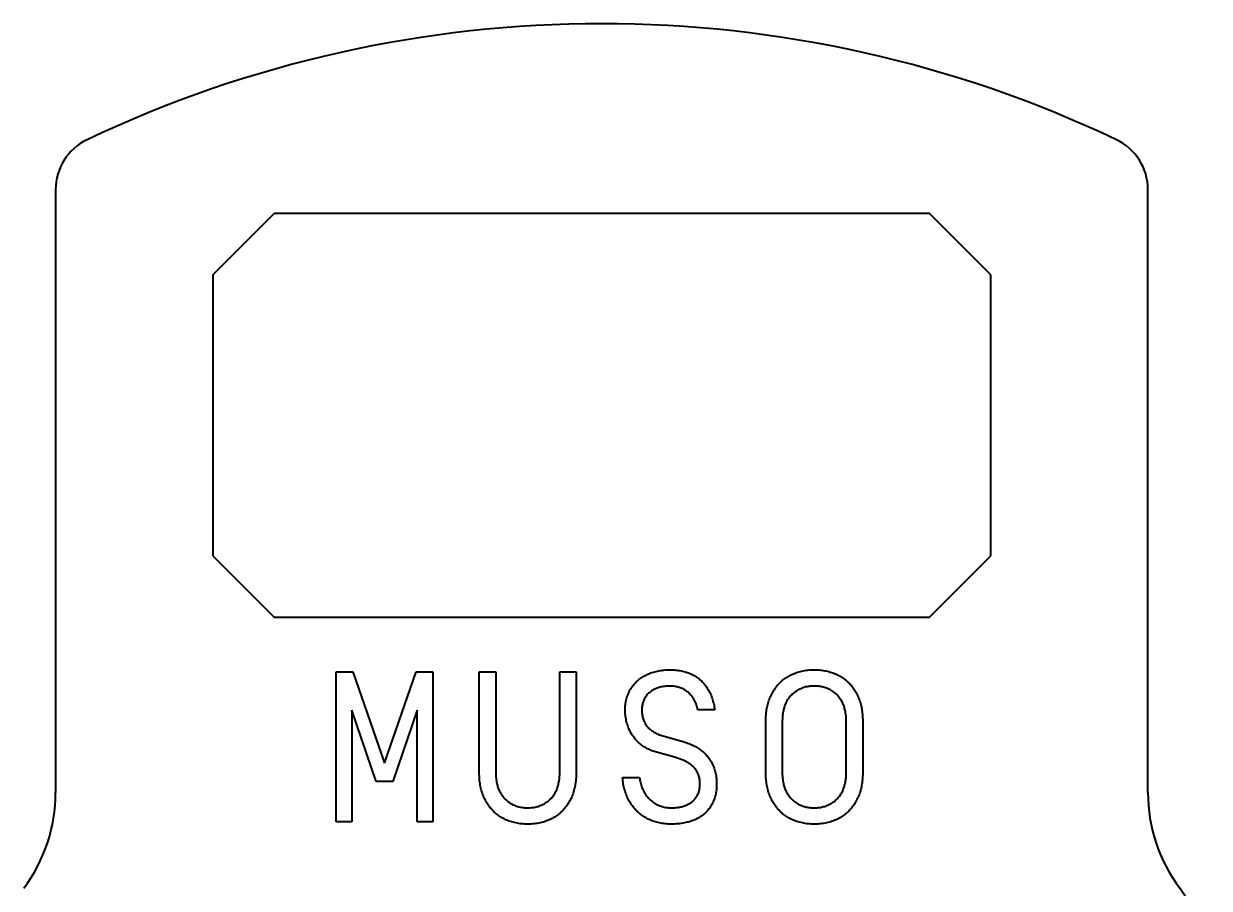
# Model space of a CAD drawing. Header units: millimetres. Extents: x 15 to 292, y 5 to 205.
# Drawn here: x 77.33 to 96.65, y 86.87 to 100.97 of the extents above; entities that cross this region are included whole.
import ezdxf

# ---------------------------------------------------------------- set-up
doc = ezdxf.new("R2010")
doc.units = ezdxf.units.MM
doc.layers.add('Geometries', color=7, linetype='Continuous')

msp = doc.modelspace()

# ---------------------------------------------------------------- linework, layer by layer
at = {"layer": 'Geometries', "linetype": 'Continuous', "lineweight": 40}
for p, q in [((77.85, 98.262), (77.85, 88.434)), ((95.65, 88.434), (95.65, 98.262)), ((81.41, 97.874), (80.41, 96.874)), ((92.09, 97.874), (81.41, 97.874)), ((93.09, 96.874), (92.09, 97.874)), ((80.41, 96.874), (80.41, 92.294)), ((93.09, 92.294), (93.09, 96.874)), ((80.41, 92.294), (81.41, 91.294)), ((92.09, 91.294), (93.09, 92.294)), ((81.41, 91.294), (92.09, 91.294)), ((87.657, 90.415), (87.678, 90.419)), ((87.678, 90.419), (87.699, 90.423)), ((87.699, 90.423), (87.721, 90.426)), ((87.721, 90.426), (87.742, 90.429)), ((87.742, 90.429), (87.764, 90.431)), ((87.764, 90.431), (87.786, 90.433)), ((87.786, 90.433), (87.809, 90.434)), ((87.809, 90.434), (87.831, 90.435)), ((87.831, 90.435), (87.854, 90.435)), ((87.854, 90.435), (87.879, 90.435)), ((87.879, 90.435), (87.904, 90.434)), ((87.904, 90.434), (87.929, 90.433)), ((87.929, 90.433), (87.954, 90.431)), ((87.954, 90.431), (87.976, 90.428)), ((87.976, 90.428), (87.999, 90.425)), ((87.999, 90.425), (88.021, 90.422)), ((88.021, 90.422), (88.044, 90.417)), ((90.011, 90.414), (90.034, 90.419)), ((90.034, 90.419), (90.058, 90.423)), ((90.058, 90.423), (90.083, 90.427)), ((90.083, 90.427), (90.109, 90.43)), ((90.109, 90.43), (90.135, 90.432)), ((90.135, 90.432), (90.161, 90.434)), ((90.161, 90.434), (90.187, 90.435)), ((90.187, 90.435), (90.213, 90.435)), ((90.213, 90.435), (90.238, 90.435)), ((90.238, 90.435), (90.263, 90.434)), ((90.263, 90.434), (90.288, 90.433)), ((90.288, 90.433), (90.313, 90.43)), ((90.313, 90.43), (90.336, 90.428)), ((90.336, 90.428), (90.359, 90.424)), ((90.359, 90.424), (90.383, 90.421)), ((90.383, 90.421), (90.406, 90.416)), ((82.419, 87.955), (82.419, 90.4)), ((82.419, 90.4), (82.695, 90.4)), ((82.695, 90.4), (83.209, 88.912)), ((83.209, 88.912), (83.723, 90.4)), ((83.723, 90.4), (83.999, 90.4)), ((83.999, 90.4), (83.999, 87.955)), ((84.754, 88.748), (84.754, 90.4)), ((84.754, 90.4), (85.023, 90.4)), ((85.023, 90.4), (85.023, 88.748)), ((86.064, 88.748), (86.064, 90.4)), ((86.064, 90.4), (86.333, 90.4)), ((86.333, 90.4), (86.333, 88.748)), ((87.298, 90.223), (87.311, 90.237)), ((87.311, 90.237), (87.326, 90.25)), ((87.326, 90.25), (87.34, 90.263)), ((87.34, 90.263), (87.355, 90.276)), ((87.355, 90.276), (87.371, 90.288)), ((87.371, 90.288), (87.387, 90.299)), ((87.387, 90.299), (87.403, 90.31)), ((87.403, 90.31), (87.42, 90.321)), ((87.42, 90.321), (87.437, 90.331)), ((87.437, 90.331), (87.455, 90.341)), ((87.455, 90.341), (87.472, 90.35)), ((87.472, 90.35), (87.492, 90.36)), ((87.492, 90.36), (87.512, 90.369)), ((87.512, 90.369), (87.532, 90.377)), ((87.532, 90.377), (87.552, 90.385)), ((87.552, 90.385), (87.573, 90.392)), ((87.573, 90.392), (87.594, 90.398)), ((87.594, 90.398), (87.615, 90.404)), ((87.615, 90.404), (87.636, 90.41)), ((87.636, 90.41), (87.657, 90.415)), ((88.044, 90.417), (88.066, 90.413)), ((88.066, 90.413), (88.088, 90.407)), ((88.088, 90.407), (88.107, 90.402)), ((88.107, 90.402), (88.126, 90.396)), ((88.126, 90.396), (88.144, 90.39)), ((88.144, 90.39), (88.163, 90.384)), ((88.163, 90.384), (88.181, 90.376)), ((88.181, 90.376), (88.199, 90.369)), ((88.199, 90.369), (88.217, 90.36)), ((88.217, 90.36), (88.235, 90.352)), ((88.235, 90.352), (88.253, 90.342)), ((88.253, 90.342), (88.271, 90.331)), ((88.271, 90.331), (88.288, 90.32)), ((88.288, 90.32), (88.305, 90.309)), ((88.305, 90.309), (88.321, 90.298)), ((88.321, 90.298), (88.335, 90.286)), ((88.335, 90.286), (88.35, 90.274)), ((88.35, 90.274), (88.364, 90.262)), ((88.364, 90.262), (88.378, 90.249)), ((88.378, 90.249), (88.391, 90.236)), ((88.391, 90.236), (88.405, 90.221)), ((89.652, 90.224), (89.667, 90.238)), ((89.667, 90.238), (89.681, 90.251)), ((89.681, 90.251), (89.697, 90.264)), ((89.697, 90.264), (89.712, 90.277)), ((89.712, 90.277), (89.728, 90.289)), ((89.728, 90.289), (89.745, 90.3)), ((89.745, 90.3), (89.762, 90.312)), ((89.762, 90.312), (89.78, 90.323)), ((89.78, 90.323), (89.798, 90.334)), ((89.798, 90.334), (89.817, 90.344)), ((89.817, 90.344), (89.836, 90.353)), ((89.836, 90.353), (89.856, 90.363)), ((89.856, 90.363), (89.878, 90.372)), ((89.878, 90.372), (89.899, 90.381)), ((89.899, 90.381), (89.921, 90.389)), ((89.921, 90.389), (89.943, 90.396)), ((89.943, 90.396), (89.965, 90.403)), ((89.965, 90.403), (89.988, 90.409)), ((89.988, 90.409), (90.011, 90.414)), ((90.406, 90.416), (90.428, 90.411)), ((90.428, 90.411), (90.451, 90.405)), ((90.451, 90.405), (90.474, 90.399)), ((90.474, 90.399), (90.496, 90.392)), ((90.496, 90.392), (90.515, 90.385)), ((90.515, 90.385), (90.533, 90.378)), ((90.533, 90.378), (90.552, 90.371)), ((90.552, 90.371), (90.57, 90.363)), ((90.57, 90.363), (90.588, 90.355)), ((90.588, 90.355), (90.605, 90.346)), ((90.605, 90.346), (90.622, 90.337)), ((90.622, 90.337), (90.639, 90.327)), ((90.639, 90.327), (90.655, 90.317)), ((90.655, 90.317), (90.671, 90.307)), ((90.671, 90.307), (90.687, 90.296)), ((90.687, 90.296), (90.703, 90.285)), ((90.703, 90.285), (90.718, 90.273)), ((90.718, 90.273), (90.733, 90.26)), ((90.733, 90.26), (90.749, 90.247)), ((90.749, 90.247), (90.764, 90.233)), ((90.764, 90.233), (90.778, 90.219)), ((87.171, 90.021), (87.178, 90.04)), ((87.178, 90.04), (87.186, 90.058)), ((87.186, 90.058), (87.194, 90.076)), ((87.194, 90.076), (87.204, 90.094)), ((87.204, 90.094), (87.214, 90.112)), ((87.214, 90.112), (87.224, 90.13)), ((87.224, 90.13), (87.235, 90.147)), ((87.235, 90.147), (87.247, 90.164)), ((87.247, 90.164), (87.259, 90.179)), ((87.259, 90.179), (87.271, 90.194)), ((87.271, 90.194), (87.284, 90.209)), ((87.284, 90.209), (87.298, 90.223)), ((87.501, 90.041), (87.491, 90.03)), ((87.512, 90.052), (87.501, 90.041)), ((87.524, 90.062), (87.512, 90.052)), ((87.536, 90.072), (87.524, 90.062)), ((87.548, 90.082), (87.536, 90.072)), ((87.56, 90.09), (87.548, 90.082)), ((87.573, 90.099), (87.56, 90.09)), ((87.586, 90.106), (87.573, 90.099)), ((87.599, 90.114), (87.586, 90.106)), ((87.613, 90.121), (87.599, 90.114)), ((87.627, 90.127), (87.613, 90.121)), ((87.641, 90.133), (87.627, 90.127)), ((87.655, 90.138), (87.641, 90.133)), ((87.669, 90.143), (87.655, 90.138)), ((87.683, 90.147), (87.669, 90.143)), ((87.697, 90.151), (87.683, 90.147)), ((87.716, 90.155), (87.697, 90.151)), ((87.735, 90.159), (87.716, 90.155)), ((87.754, 90.163), (87.735, 90.159)), ((87.774, 90.165), (87.754, 90.163)), ((87.794, 90.167), (87.774, 90.165)), ((87.814, 90.169), (87.794, 90.167)), ((87.834, 90.17), (87.814, 90.169)), ((87.854, 90.17), (87.834, 90.17)), ((87.872, 90.17), (87.854, 90.17)), ((87.89, 90.169), (87.872, 90.17)), ((87.909, 90.167), (87.89, 90.169)), ((87.927, 90.166), (87.909, 90.167)), ((87.945, 90.163), (87.927, 90.166)), ((87.963, 90.16), (87.945, 90.163)), ((87.98, 90.156), (87.963, 90.16)), ((87.996, 90.152), (87.98, 90.156)), ((88.012, 90.148), (87.996, 90.152)), ((88.028, 90.142), (88.012, 90.148)), ((88.044, 90.137), (88.028, 90.142)), ((88.059, 90.13), (88.044, 90.137)), ((88.074, 90.123), (88.059, 90.13)), ((88.089, 90.116), (88.074, 90.123)), ((88.103, 90.107), (88.089, 90.116)), ((88.118, 90.098), (88.103, 90.107)), ((88.132, 90.089), (88.118, 90.098)), ((88.145, 90.078), (88.132, 90.089)), ((88.158, 90.068), (88.145, 90.078)), ((88.17, 90.057), (88.158, 90.068)), ((88.182, 90.045), (88.17, 90.057)), ((88.194, 90.033), (88.182, 90.045)), ((88.204, 90.021), (88.194, 90.033)), ((88.405, 90.221), (88.419, 90.205)), ((88.419, 90.205), (88.432, 90.189)), ((88.432, 90.189), (88.445, 90.173)), ((88.445, 90.173), (88.457, 90.156)), ((88.457, 90.156), (88.469, 90.138)), ((88.469, 90.138), (88.481, 90.12)), ((88.481, 90.12), (88.491, 90.102)), ((88.491, 90.102), (88.502, 90.083)), ((88.502, 90.083), (88.511, 90.064)), ((88.511, 90.064), (88.521, 90.042)), ((88.521, 90.042), (88.531, 90.02)), ((89.508, 90.018), (89.517, 90.036)), ((89.517, 90.036), (89.526, 90.055)), ((89.526, 90.055), (89.536, 90.073)), ((89.536, 90.073), (89.547, 90.091)), ((89.547, 90.091), (89.558, 90.108)), ((89.558, 90.108), (89.57, 90.125)), ((89.57, 90.125), (89.582, 90.142)), ((89.582, 90.142), (89.595, 90.16)), ((89.595, 90.16), (89.609, 90.177)), ((89.609, 90.177), (89.623, 90.193)), ((89.623, 90.193), (89.638, 90.209)), ((89.638, 90.209), (89.652, 90.224)), ((89.859, 90.042), (89.846, 90.029)), ((89.872, 90.053), (89.859, 90.042)), ((89.885, 90.064), (89.872, 90.053)), ((89.899, 90.075), (89.885, 90.064)), ((89.913, 90.084), (89.899, 90.075)), ((89.927, 90.094), (89.913, 90.084)), ((89.942, 90.102), (89.927, 90.094)), ((89.958, 90.111), (89.942, 90.102)), ((89.975, 90.119), (89.958, 90.111)), ((89.992, 90.127), (89.975, 90.119)), ((90.009, 90.134), (89.992, 90.127)), ((90.026, 90.14), (90.009, 90.134)), ((90.043, 90.146), (90.026, 90.14)), ((90.06, 90.15), (90.043, 90.146)), ((90.078, 90.155), (90.06, 90.15)), ((90.095, 90.159), (90.078, 90.155)), ((90.113, 90.162), (90.095, 90.159)), ((90.133, 90.165), (90.113, 90.162)), ((90.153, 90.167), (90.133, 90.165)), ((90.173, 90.169), (90.153, 90.167)), ((90.193, 90.169), (90.173, 90.169)), ((90.213, 90.17), (90.193, 90.169)), ((90.23, 90.17), (90.213, 90.17)), ((90.248, 90.169), (90.23, 90.17)), ((90.265, 90.168), (90.248, 90.169)), ((90.282, 90.166), (90.265, 90.168)), ((90.299, 90.164), (90.282, 90.166)), ((90.319, 90.161), (90.299, 90.164)), ((90.338, 90.157), (90.319, 90.161)), ((90.357, 90.153), (90.338, 90.157)), ((90.376, 90.147), (90.357, 90.153)), ((90.395, 90.142), (90.376, 90.147)), ((90.413, 90.135), (90.395, 90.142)), ((90.431, 90.128), (90.413, 90.135)), ((90.448, 90.121), (90.431, 90.128)), ((90.463, 90.114), (90.448, 90.121)), ((90.477, 90.106), (90.463, 90.114)), ((90.491, 90.098), (90.477, 90.106)), ((90.505, 90.089), (90.491, 90.098)), ((90.518, 90.081), (90.505, 90.089)), ((90.531, 90.071), (90.518, 90.081)), ((90.544, 90.062), (90.531, 90.071)), ((90.556, 90.052), (90.544, 90.062)), ((90.567, 90.041), (90.556, 90.052)), ((90.579, 90.03), (90.567, 90.041)), ((90.778, 90.219), (90.791, 90.205)), ((90.791, 90.205), (90.804, 90.191)), ((90.804, 90.191), (90.817, 90.177)), ((90.817, 90.177), (90.829, 90.162)), ((90.829, 90.162), (90.841, 90.147)), ((90.841, 90.147), (90.852, 90.131)), ((90.852, 90.131), (90.863, 90.115)), ((90.863, 90.115), (90.874, 90.099)), ((90.874, 90.099), (90.884, 90.082)), ((90.884, 90.082), (90.894, 90.064)), ((90.894, 90.064), (90.904, 90.047)), ((90.904, 90.047), (90.913, 90.029)), ((87.132, 89.826), (87.133, 89.846)), ((87.133, 89.846), (87.135, 89.866)), ((87.135, 89.866), (87.137, 89.885)), ((87.137, 89.885), (87.14, 89.905)), ((87.14, 89.905), (87.144, 89.925)), ((87.144, 89.925), (87.148, 89.945)), ((87.148, 89.945), (87.153, 89.964)), ((87.153, 89.964), (87.158, 89.984)), ((87.158, 89.984), (87.164, 90.002)), ((87.164, 90.002), (87.171, 90.021)), ((87.407, 89.841), (87.405, 89.826)), ((87.409, 89.855), (87.407, 89.841)), ((87.412, 89.87), (87.409, 89.855)), ((87.415, 89.884), (87.412, 89.87)), ((87.419, 89.898), (87.415, 89.884)), ((87.423, 89.912), (87.419, 89.898)), ((87.428, 89.925), (87.423, 89.912)), ((87.434, 89.94), (87.428, 89.925)), ((87.441, 89.954), (87.434, 89.94)), ((87.448, 89.968), (87.441, 89.954)), ((87.455, 89.981), (87.448, 89.968)), ((87.464, 89.994), (87.455, 89.981)), ((87.472, 90.006), (87.464, 89.994)), ((87.481, 90.018), (87.472, 90.006)), ((87.491, 90.03), (87.481, 90.018)), ((88.214, 90.009), (88.204, 90.021)), ((88.223, 89.997), (88.214, 90.009)), ((88.232, 89.984), (88.223, 89.997)), ((88.24, 89.971), (88.232, 89.984)), ((88.248, 89.959), (88.24, 89.971)), ((88.255, 89.946), (88.248, 89.959)), ((88.262, 89.932), (88.255, 89.946)), ((88.271, 89.915), (88.262, 89.932)), ((88.279, 89.896), (88.271, 89.915)), ((88.286, 89.878), (88.279, 89.896)), ((88.293, 89.859), (88.286, 89.878)), ((88.299, 89.84), (88.293, 89.859)), ((88.305, 89.821), (88.299, 89.84)), ((88.531, 90.02), (88.539, 89.997)), ((88.539, 89.997), (88.548, 89.974)), ((88.548, 89.974), (88.555, 89.951)), ((88.555, 89.951), (88.562, 89.928)), ((88.562, 89.928), (88.568, 89.904)), ((88.568, 89.904), (88.574, 89.88)), ((88.574, 89.88), (88.579, 89.856)), ((88.579, 89.856), (88.584, 89.831)), ((89.445, 89.827), (89.449, 89.847)), ((89.449, 89.847), (89.454, 89.867)), ((89.454, 89.867), (89.46, 89.889)), ((89.46, 89.889), (89.467, 89.912)), ((89.467, 89.912), (89.474, 89.934)), ((89.474, 89.934), (89.482, 89.956)), ((89.482, 89.956), (89.49, 89.977)), ((89.49, 89.977), (89.499, 89.999)), ((89.499, 89.999), (89.508, 90.018)), ((89.728, 89.839), (89.723, 89.822)), ((89.734, 89.856), (89.728, 89.839)), ((89.742, 89.874), (89.734, 89.856)), ((89.75, 89.892), (89.742, 89.874)), ((89.758, 89.909), (89.75, 89.892)), ((89.768, 89.927), (89.758, 89.909)), ((89.777, 89.943), (89.768, 89.927)), ((89.788, 89.959), (89.777, 89.943)), ((89.799, 89.975), (89.788, 89.959)), ((89.81, 89.99), (89.799, 89.975)), ((89.822, 90.003), (89.81, 89.99)), ((89.833, 90.017), (89.822, 90.003)), ((89.846, 90.029), (89.833, 90.017)), ((90.59, 90.019), (90.579, 90.03)), ((90.601, 90.007), (90.59, 90.019)), ((90.611, 89.995), (90.601, 90.007)), ((90.621, 89.982), (90.611, 89.995)), ((90.631, 89.969), (90.621, 89.982)), ((90.64, 89.956), (90.631, 89.969)), ((90.648, 89.943), (90.64, 89.956)), ((90.656, 89.929), (90.648, 89.943)), ((90.664, 89.916), (90.656, 89.929)), ((90.671, 89.902), (90.664, 89.916)), ((90.679, 89.886), (90.671, 89.902)), ((90.686, 89.87), (90.679, 89.886)), ((90.692, 89.854), (90.686, 89.87)), ((90.698, 89.837), (90.692, 89.854)), ((90.913, 90.029), (90.923, 90.007)), ((90.923, 90.007), (90.932, 89.985)), ((90.932, 89.985), (90.941, 89.963)), ((90.941, 89.963), (90.949, 89.941)), ((90.949, 89.941), (90.957, 89.918)), ((90.957, 89.918), (90.964, 89.895)), ((90.964, 89.895), (90.97, 89.871)), ((90.97, 89.871), (90.976, 89.848)), ((90.976, 89.848), (90.981, 89.824)), ((83.073, 88.612), (82.678, 89.775)), ((82.678, 89.775), (82.678, 87.955)), ((83.74, 89.775), (83.345, 88.612)), ((83.74, 87.955), (83.74, 89.775)), ((87.131, 89.806), (87.132, 89.826)), ((87.131, 89.785), (87.131, 89.806)), ((87.131, 89.763), (87.131, 89.785)), ((87.132, 89.74), (87.131, 89.763)), ((87.133, 89.717), (87.132, 89.74)), ((87.135, 89.695), (87.133, 89.717)), ((87.138, 89.672), (87.135, 89.695)), ((87.141, 89.65), (87.138, 89.672)), ((87.145, 89.628), (87.141, 89.65)), ((87.404, 89.811), (87.403, 89.798)), ((87.403, 89.798), (87.403, 89.785)), ((87.403, 89.785), (87.403, 89.769)), ((87.403, 89.769), (87.404, 89.752)), ((87.405, 89.826), (87.404, 89.811)), ((87.404, 89.752), (87.405, 89.735)), ((87.405, 89.735), (87.407, 89.719)), ((87.407, 89.719), (87.409, 89.702)), ((87.409, 89.702), (87.412, 89.685)), ((87.412, 89.685), (87.415, 89.669)), ((87.415, 89.669), (87.419, 89.653)), ((87.419, 89.653), (87.424, 89.636)), ((88.31, 89.801), (88.305, 89.821)), ((88.315, 89.782), (88.31, 89.801)), ((88.591, 89.782), (88.315, 89.782)), ((88.584, 89.831), (88.588, 89.807)), ((88.588, 89.807), (88.591, 89.782)), ((89.423, 89.632), (89.424, 89.657)), ((89.424, 89.657), (89.426, 89.682)), ((89.426, 89.682), (89.427, 89.707)), ((89.427, 89.707), (89.43, 89.734)), ((89.43, 89.734), (89.433, 89.761)), ((89.433, 89.761), (89.437, 89.787)), ((89.437, 89.787), (89.441, 89.807)), ((89.441, 89.807), (89.445, 89.827)), ((89.694, 89.656), (89.693, 89.632)), ((89.695, 89.681), (89.694, 89.656)), ((89.697, 89.699), (89.695, 89.681)), ((89.7, 89.717), (89.697, 89.699)), ((89.702, 89.735), (89.7, 89.717)), ((89.705, 89.753), (89.702, 89.735)), ((89.709, 89.771), (89.705, 89.753)), ((89.713, 89.788), (89.709, 89.771)), ((89.718, 89.805), (89.713, 89.788)), ((89.723, 89.822), (89.718, 89.805)), ((90.703, 89.821), (90.698, 89.837)), ((90.708, 89.805), (90.703, 89.821)), ((90.712, 89.789), (90.708, 89.805)), ((90.716, 89.773), (90.712, 89.789)), ((90.721, 89.751), (90.716, 89.773)), ((90.724, 89.729), (90.721, 89.751)), ((90.727, 89.707), (90.724, 89.729)), ((90.73, 89.687), (90.727, 89.707)), ((90.731, 89.667), (90.73, 89.687)), ((90.732, 89.647), (90.731, 89.667)), ((90.733, 89.627), (90.732, 89.647)), ((90.981, 89.824), (90.986, 89.8)), ((90.986, 89.8), (90.99, 89.776)), ((90.99, 89.776), (90.993, 89.753)), ((90.993, 89.753), (90.996, 89.729)), ((90.996, 89.729), (90.998, 89.705)), ((90.998, 89.705), (91, 89.68)), ((91, 89.68), (91.001, 89.656)), ((91.001, 89.656), (91.002, 89.632)), ((87.15, 89.606), (87.145, 89.628)), ((87.155, 89.585), (87.15, 89.606)), ((87.16, 89.563), (87.155, 89.585)), ((87.167, 89.542), (87.16, 89.563)), ((87.173, 89.522), (87.167, 89.542)), ((87.181, 89.501), (87.173, 89.522)), ((87.189, 89.481), (87.181, 89.501)), ((87.197, 89.462), (87.189, 89.481)), ((87.206, 89.442), (87.197, 89.462)), ((87.424, 89.636), (87.429, 89.62)), ((87.429, 89.62), (87.434, 89.607)), ((87.434, 89.607), (87.439, 89.595)), ((87.439, 89.595), (87.445, 89.582)), ((87.445, 89.582), (87.451, 89.57)), ((87.451, 89.57), (87.458, 89.558)), ((87.458, 89.558), (87.467, 89.544)), ((87.467, 89.544), (87.476, 89.53)), ((87.476, 89.53), (87.486, 89.517)), ((87.486, 89.517), (87.496, 89.505)), ((87.496, 89.505), (87.507, 89.492)), ((87.507, 89.492), (87.519, 89.48)), ((87.519, 89.48), (87.532, 89.469)), ((87.532, 89.469), (87.545, 89.458)), ((87.545, 89.458), (87.558, 89.448)), ((89.423, 89.607), (89.423, 89.632)), ((89.423, 88.748), (89.423, 89.607)), ((89.693, 89.632), (89.692, 89.607)), ((89.692, 89.607), (89.692, 88.748)), ((90.733, 89.607), (90.733, 89.627)), ((90.733, 88.748), (90.733, 89.607)), ((91.002, 89.632), (91.002, 89.607)), ((91.002, 89.607), (91.002, 88.748)), ((87.216, 89.423), (87.206, 89.442)), ((87.226, 89.405), (87.216, 89.423)), ((87.237, 89.387), (87.226, 89.405)), ((87.247, 89.37), (87.237, 89.387)), ((87.259, 89.353), (87.247, 89.37)), ((87.271, 89.337), (87.259, 89.353)), ((87.282, 89.322), (87.271, 89.337)), ((87.294, 89.307), (87.282, 89.322)), ((87.307, 89.292), (87.294, 89.307)), ((87.32, 89.278), (87.307, 89.292)), ((87.333, 89.265), (87.32, 89.278)), ((87.347, 89.252), (87.333, 89.265)), ((87.558, 89.448), (87.571, 89.438)), ((87.571, 89.438), (87.585, 89.429)), ((87.585, 89.429), (87.599, 89.42)), ((87.599, 89.42), (87.614, 89.412)), ((87.614, 89.412), (87.629, 89.404)), ((87.629, 89.404), (87.644, 89.397)), ((87.644, 89.397), (87.659, 89.39)), ((87.659, 89.39), (87.675, 89.383)), ((87.675, 89.383), (87.691, 89.377)), ((87.691, 89.377), (87.71, 89.37)), ((87.71, 89.37), (87.728, 89.364)), ((87.728, 89.364), (87.747, 89.358)), ((87.747, 89.358), (87.766, 89.352)), ((87.766, 89.352), (88.053, 89.272)), ((88.053, 89.272), (88.077, 89.265)), ((88.077, 89.265), (88.101, 89.257)), ((87.361, 89.239), (87.347, 89.252)), ((87.376, 89.226), (87.361, 89.239)), ((87.392, 89.214), (87.376, 89.226)), ((87.408, 89.201), (87.392, 89.214)), ((87.425, 89.19), (87.408, 89.201)), ((87.442, 89.178), (87.425, 89.19)), ((87.46, 89.168), (87.442, 89.178)), ((87.477, 89.158), (87.46, 89.168)), ((87.495, 89.148), (87.477, 89.158)), ((87.513, 89.139), (87.495, 89.148)), ((87.531, 89.131), (87.513, 89.139)), ((87.549, 89.123), (87.531, 89.131)), ((87.568, 89.115), (87.549, 89.123)), ((87.587, 89.108), (87.568, 89.115)), ((87.606, 89.102), (87.587, 89.108)), ((87.625, 89.096), (87.606, 89.102)), ((87.644, 89.09), (87.625, 89.096)), ((87.955, 89.003), (87.644, 89.09)), ((88.101, 89.257), (88.125, 89.249)), ((88.125, 89.249), (88.148, 89.241)), ((88.148, 89.241), (88.171, 89.232)), ((88.171, 89.232), (88.195, 89.222)), ((88.195, 89.222), (88.217, 89.212)), ((88.217, 89.212), (88.24, 89.201)), ((88.24, 89.201), (88.258, 89.192)), ((88.258, 89.192), (88.276, 89.183)), ((88.276, 89.183), (88.293, 89.173)), ((88.293, 89.173), (88.31, 89.163)), ((88.31, 89.163), (88.327, 89.152)), ((88.327, 89.152), (88.344, 89.141)), ((88.344, 89.141), (88.36, 89.129)), ((88.36, 89.129), (88.376, 89.117)), ((88.376, 89.117), (88.392, 89.105)), ((88.392, 89.105), (88.407, 89.092)), ((88.407, 89.092), (88.422, 89.078)), ((88.422, 89.078), (88.437, 89.064)), ((87.979, 88.996), (87.955, 89.003)), ((88.003, 88.988), (87.979, 88.996)), ((88.027, 88.98), (88.003, 88.988)), ((88.044, 88.974), (88.027, 88.98)), ((88.062, 88.967), (88.044, 88.974)), ((88.079, 88.96), (88.062, 88.967)), ((88.096, 88.953), (88.079, 88.96)), ((88.111, 88.946), (88.096, 88.953)), ((88.125, 88.938), (88.111, 88.946)), ((88.14, 88.931), (88.125, 88.938)), ((88.154, 88.923), (88.14, 88.931)), ((88.168, 88.914), (88.154, 88.923)), ((88.181, 88.905), (88.168, 88.914)), ((88.195, 88.896), (88.181, 88.905)), ((88.207, 88.887), (88.195, 88.896)), ((88.22, 88.876), (88.207, 88.887)), ((88.232, 88.866), (88.22, 88.876)), ((88.437, 89.064), (88.451, 89.05)), ((88.451, 89.05), (88.464, 89.035)), ((88.464, 89.035), (88.477, 89.02)), ((88.477, 89.02), (88.49, 89.004)), ((88.49, 89.004), (88.501, 88.988)), ((88.501, 88.988), (88.513, 88.972)), ((88.513, 88.972), (88.523, 88.956)), ((88.523, 88.956), (88.534, 88.939)), ((88.534, 88.939), (88.543, 88.921)), ((88.543, 88.921), (88.552, 88.904)), ((88.552, 88.904), (88.561, 88.886)), ((88.561, 88.886), (88.568, 88.868)), ((84.754, 88.723), (84.754, 88.748)), ((84.755, 88.699), (84.754, 88.723)), ((84.756, 88.675), (84.755, 88.699)), ((85.023, 88.748), (85.023, 88.728)), ((85.023, 88.728), (85.024, 88.708)), ((85.024, 88.708), (85.025, 88.688)), ((85.025, 88.688), (85.027, 88.668)), ((86.061, 88.674), (86.063, 88.699)), ((86.063, 88.699), (86.064, 88.723)), ((86.064, 88.723), (86.064, 88.748)), ((86.332, 88.698), (86.331, 88.673)), ((86.333, 88.723), (86.332, 88.698)), ((86.333, 88.748), (86.333, 88.723)), ((88.243, 88.855), (88.232, 88.866)), ((88.254, 88.844), (88.243, 88.855)), ((88.265, 88.832), (88.254, 88.844)), ((88.274, 88.82), (88.265, 88.832)), ((88.284, 88.807), (88.274, 88.82)), ((88.292, 88.795), (88.284, 88.807)), ((88.3, 88.782), (88.292, 88.795)), ((88.307, 88.768), (88.3, 88.782)), ((88.313, 88.757), (88.307, 88.768)), ((88.318, 88.745), (88.313, 88.757)), ((88.323, 88.733), (88.318, 88.745)), ((88.327, 88.721), (88.323, 88.733)), ((88.332, 88.706), (88.327, 88.721)), ((88.337, 88.689), (88.332, 88.706)), ((88.34, 88.673), (88.337, 88.689)), ((88.568, 88.868), (88.576, 88.85)), ((88.576, 88.85), (88.582, 88.831)), ((88.582, 88.831), (88.589, 88.812)), ((88.589, 88.812), (88.594, 88.793)), ((88.594, 88.793), (88.599, 88.774)), ((88.599, 88.774), (88.604, 88.755)), ((88.604, 88.755), (88.608, 88.733)), ((88.608, 88.733), (88.612, 88.71)), ((88.612, 88.71), (88.615, 88.688)), ((88.615, 88.688), (88.618, 88.665)), ((89.423, 88.723), (89.423, 88.748)), ((89.424, 88.699), (89.423, 88.723)), ((89.425, 88.675), (89.424, 88.699)), ((89.692, 88.748), (89.692, 88.728)), ((89.692, 88.728), (89.693, 88.708)), ((89.693, 88.708), (89.694, 88.688)), ((89.694, 88.688), (89.696, 88.668)), ((90.73, 88.674), (90.732, 88.699)), ((90.732, 88.699), (90.733, 88.723)), ((90.733, 88.723), (90.733, 88.748)), ((91.001, 88.698), (91, 88.673)), ((91.002, 88.723), (91.001, 88.698)), ((91.002, 88.748), (91.002, 88.723)), ((83.345, 88.612), (83.073, 88.612)), ((84.758, 88.651), (84.756, 88.675)), ((84.76, 88.626), (84.758, 88.651)), ((84.763, 88.602), (84.76, 88.626)), ((84.767, 88.579), (84.763, 88.602)), ((84.77, 88.555), (84.767, 88.579)), ((84.775, 88.531), (84.77, 88.555)), ((84.78, 88.507), (84.775, 88.531)), ((84.786, 88.484), (84.78, 88.507)), ((85.027, 88.668), (85.029, 88.648)), ((85.029, 88.648), (85.032, 88.626)), ((85.032, 88.626), (85.036, 88.604)), ((85.036, 88.604), (85.04, 88.582)), ((85.04, 88.582), (85.044, 88.566)), ((85.044, 88.566), (85.049, 88.55)), ((85.049, 88.55), (85.053, 88.534)), ((85.053, 88.534), (85.059, 88.518)), ((85.059, 88.518), (85.064, 88.501)), ((85.064, 88.501), (85.071, 88.485)), ((86.015, 88.481), (86.022, 88.499)), ((86.022, 88.499), (86.028, 88.516)), ((86.028, 88.516), (86.034, 88.533)), ((86.034, 88.533), (86.039, 88.55)), ((86.039, 88.55), (86.043, 88.567)), ((86.043, 88.567), (86.047, 88.585)), ((86.047, 88.585), (86.051, 88.602)), ((86.051, 88.602), (86.054, 88.62)), ((86.054, 88.62), (86.057, 88.638)), ((86.057, 88.638), (86.059, 88.656)), ((86.059, 88.656), (86.061, 88.674)), ((86.302, 88.488), (86.296, 88.466)), ((86.307, 88.508), (86.302, 88.488)), ((86.312, 88.528), (86.307, 88.508)), ((86.316, 88.548), (86.312, 88.528)), ((86.319, 88.568), (86.316, 88.548)), ((86.323, 88.594), (86.319, 88.568)), ((86.326, 88.621), (86.323, 88.594)), ((86.329, 88.648), (86.326, 88.621)), ((86.331, 88.673), (86.329, 88.648)), ((87.091, 88.652), (87.089, 88.678)), ((87.089, 88.678), (87.365, 88.678)), ((87.094, 88.626), (87.091, 88.652)), ((87.097, 88.6), (87.094, 88.626)), ((87.101, 88.575), (87.097, 88.6)), ((87.106, 88.549), (87.101, 88.575)), ((87.111, 88.524), (87.106, 88.549)), ((87.117, 88.499), (87.111, 88.524)), ((87.124, 88.475), (87.117, 88.499)), ((87.365, 88.678), (87.368, 88.658)), ((87.368, 88.658), (87.371, 88.638)), ((87.371, 88.638), (87.375, 88.619)), ((87.375, 88.619), (87.379, 88.599)), ((87.379, 88.599), (87.384, 88.58)), ((87.384, 88.58), (87.391, 88.558)), ((87.391, 88.558), (87.398, 88.537)), ((87.398, 88.537), (87.405, 88.516)), ((87.405, 88.516), (87.412, 88.501)), ((87.412, 88.501), (87.418, 88.485)), ((88.343, 88.657), (88.34, 88.673)), ((88.34, 88.475), (88.342, 88.489)), ((88.342, 88.489), (88.345, 88.502)), ((88.346, 88.64), (88.343, 88.657)), ((88.345, 88.502), (88.347, 88.516)), ((88.348, 88.623), (88.346, 88.64)), ((88.347, 88.516), (88.348, 88.53)), ((88.349, 88.607), (88.348, 88.623)), ((88.348, 88.53), (88.349, 88.544)), ((88.35, 88.59), (88.349, 88.607)), ((88.349, 88.544), (88.35, 88.559)), ((88.35, 88.573), (88.35, 88.59)), ((88.35, 88.559), (88.35, 88.573)), ((88.619, 88.493), (88.617, 88.473)), ((88.618, 88.665), (88.62, 88.642)), ((88.62, 88.513), (88.619, 88.493)), ((88.62, 88.642), (88.621, 88.619)), ((88.622, 88.533), (88.62, 88.513)), ((88.621, 88.619), (88.622, 88.596)), ((88.622, 88.596), (88.622, 88.573)), ((88.622, 88.573), (88.622, 88.553)), ((88.622, 88.553), (88.622, 88.533)), ((89.427, 88.651), (89.425, 88.675)), ((89.43, 88.626), (89.427, 88.651)), ((89.432, 88.602), (89.43, 88.626)), ((89.436, 88.579), (89.432, 88.602)), ((89.44, 88.555), (89.436, 88.579)), ((89.444, 88.531), (89.44, 88.555)), ((89.449, 88.507), (89.444, 88.531)), ((89.455, 88.484), (89.449, 88.507)), ((89.696, 88.668), (89.698, 88.648)), ((89.698, 88.648), (89.701, 88.626)), ((89.701, 88.626), (89.705, 88.604)), ((89.705, 88.604), (89.71, 88.582)), ((89.71, 88.582), (89.714, 88.566)), ((89.714, 88.566), (89.718, 88.55)), ((89.718, 88.55), (89.723, 88.534)), ((89.723, 88.534), (89.728, 88.518)), ((89.728, 88.518), (89.734, 88.501)), ((89.734, 88.501), (89.74, 88.485)), ((90.684, 88.481), (90.691, 88.499)), ((90.691, 88.499), (90.697, 88.516)), ((90.697, 88.516), (90.703, 88.533)), ((90.703, 88.533), (90.708, 88.55)), ((90.708, 88.55), (90.712, 88.567)), ((90.712, 88.567), (90.717, 88.585)), ((90.717, 88.585), (90.72, 88.602)), ((90.72, 88.602), (90.723, 88.62)), ((90.723, 88.62), (90.726, 88.638)), ((90.726, 88.638), (90.728, 88.656)), ((90.728, 88.656), (90.73, 88.674)), ((90.972, 88.488), (90.966, 88.466)), ((90.976, 88.508), (90.972, 88.488)), ((90.981, 88.528), (90.976, 88.508)), ((90.985, 88.548), (90.981, 88.528)), ((90.988, 88.568), (90.985, 88.548)), ((90.992, 88.594), (90.988, 88.568)), ((90.996, 88.621), (90.992, 88.594)), ((90.998, 88.648), (90.996, 88.621)), ((91, 88.673), (90.998, 88.648)), ((84.792, 88.46), (84.786, 88.484)), ((84.799, 88.437), (84.792, 88.46)), ((84.807, 88.414), (84.799, 88.437)), ((84.815, 88.392), (84.807, 88.414)), ((84.824, 88.37), (84.815, 88.392)), ((84.834, 88.348), (84.824, 88.37)), ((84.844, 88.326), (84.834, 88.348)), ((84.853, 88.308), (84.844, 88.326)), ((84.862, 88.291), (84.853, 88.308)), ((85.071, 88.485), (85.078, 88.469)), ((85.078, 88.469), (85.085, 88.453)), ((85.085, 88.453), (85.093, 88.439)), ((85.093, 88.439), (85.1, 88.426)), ((85.1, 88.426), (85.108, 88.412)), ((85.108, 88.412), (85.117, 88.399)), ((85.117, 88.399), (85.126, 88.386)), ((85.126, 88.386), (85.135, 88.373)), ((85.135, 88.373), (85.145, 88.36)), ((85.145, 88.36), (85.156, 88.348)), ((85.156, 88.348), (85.166, 88.336)), ((85.166, 88.336), (85.178, 88.325)), ((85.178, 88.325), (85.189, 88.314)), ((85.189, 88.314), (85.201, 88.303)), ((85.201, 88.303), (85.213, 88.293)), ((85.871, 88.291), (85.885, 88.302)), ((85.885, 88.302), (85.898, 88.313)), ((85.898, 88.313), (85.911, 88.326)), ((85.911, 88.326), (85.923, 88.338)), ((85.923, 88.338), (85.935, 88.352)), ((85.935, 88.352), (85.946, 88.365)), ((85.946, 88.365), (85.958, 88.38)), ((85.958, 88.38), (85.969, 88.396)), ((85.969, 88.396), (85.979, 88.412)), ((85.979, 88.412), (85.989, 88.429)), ((85.989, 88.429), (85.998, 88.446)), ((85.998, 88.446), (86.007, 88.463)), ((86.007, 88.463), (86.015, 88.481)), ((86.23, 88.3), (86.22, 88.282)), ((86.24, 88.319), (86.23, 88.3)), ((86.249, 88.337), (86.24, 88.319)), ((86.257, 88.356), (86.249, 88.337)), ((86.266, 88.378), (86.257, 88.356)), ((86.275, 88.399), (86.266, 88.378)), ((86.283, 88.421), (86.275, 88.399)), ((86.29, 88.443), (86.283, 88.421)), ((86.296, 88.466), (86.29, 88.443)), ((87.132, 88.45), (87.124, 88.475)), ((87.14, 88.426), (87.132, 88.45)), ((87.148, 88.403), (87.14, 88.426)), ((87.157, 88.381), (87.148, 88.403)), ((87.166, 88.359), (87.157, 88.381)), ((87.177, 88.337), (87.166, 88.359)), ((87.187, 88.315), (87.177, 88.337)), ((87.199, 88.295), (87.187, 88.315)), ((87.21, 88.274), (87.199, 88.295)), ((87.418, 88.485), (87.425, 88.47)), ((87.425, 88.47), (87.433, 88.455)), ((87.433, 88.455), (87.441, 88.44)), ((87.441, 88.44), (87.45, 88.425)), ((87.45, 88.425), (87.459, 88.41)), ((87.459, 88.41), (87.469, 88.396)), ((87.469, 88.396), (87.479, 88.382)), ((87.479, 88.382), (87.489, 88.369)), ((87.489, 88.369), (87.499, 88.357)), ((87.499, 88.357), (87.51, 88.345)), ((87.51, 88.345), (87.521, 88.333)), ((87.521, 88.333), (87.533, 88.321)), ((87.533, 88.321), (87.545, 88.309)), ((87.545, 88.309), (87.558, 88.298)), ((87.558, 88.298), (87.571, 88.288)), ((88.222, 88.285), (88.234, 88.294)), ((88.234, 88.294), (88.244, 88.304)), ((88.244, 88.304), (88.255, 88.314)), ((88.255, 88.314), (88.264, 88.325)), ((88.264, 88.325), (88.274, 88.336)), ((88.274, 88.336), (88.282, 88.347)), ((88.282, 88.347), (88.29, 88.359)), ((88.29, 88.359), (88.298, 88.371)), ((88.298, 88.371), (88.305, 88.383)), ((88.305, 88.383), (88.312, 88.396)), ((88.312, 88.396), (88.318, 88.41)), ((88.318, 88.41), (88.324, 88.423)), ((88.324, 88.423), (88.329, 88.436)), ((88.329, 88.436), (88.333, 88.449)), ((88.333, 88.449), (88.336, 88.462)), ((88.336, 88.462), (88.34, 88.475)), ((88.572, 88.297), (88.564, 88.278)), ((88.579, 88.316), (88.572, 88.297)), ((88.586, 88.335), (88.579, 88.316)), ((88.592, 88.355), (88.586, 88.335)), ((88.598, 88.375), (88.592, 88.355)), ((88.603, 88.394), (88.598, 88.375)), ((88.607, 88.414), (88.603, 88.394)), ((88.611, 88.433), (88.607, 88.414)), ((88.614, 88.453), (88.611, 88.433)), ((88.617, 88.473), (88.614, 88.453)), ((89.462, 88.46), (89.455, 88.484)), ((89.469, 88.437), (89.462, 88.46)), ((89.476, 88.414), (89.469, 88.437)), ((89.484, 88.392), (89.476, 88.414)), ((89.493, 88.37), (89.484, 88.392)), ((89.503, 88.348), (89.493, 88.37)), ((89.513, 88.326), (89.503, 88.348)), ((89.522, 88.308), (89.513, 88.326)), ((89.532, 88.291), (89.522, 88.308)), ((89.74, 88.485), (89.747, 88.469)), ((89.747, 88.469), (89.755, 88.453)), ((89.755, 88.453), (89.762, 88.439)), ((89.762, 88.439), (89.769, 88.426)), ((89.769, 88.426), (89.777, 88.412)), ((89.777, 88.412), (89.786, 88.399)), ((89.786, 88.399), (89.795, 88.386)), ((89.795, 88.386), (89.804, 88.373)), ((89.804, 88.373), (89.814, 88.36)), ((89.814, 88.36), (89.825, 88.348)), ((89.825, 88.348), (89.836, 88.336)), ((89.836, 88.336), (89.847, 88.325)), ((89.847, 88.325), (89.858, 88.314)), ((89.858, 88.314), (89.87, 88.303)), ((89.87, 88.303), (89.882, 88.293)), ((90.54, 88.291), (90.554, 88.302)), ((90.554, 88.302), (90.567, 88.313)), ((90.567, 88.313), (90.58, 88.326)), ((90.58, 88.326), (90.592, 88.338)), ((90.592, 88.338), (90.604, 88.352)), ((90.604, 88.352), (90.615, 88.365)), ((90.615, 88.365), (90.627, 88.38)), ((90.627, 88.38), (90.638, 88.396)), ((90.638, 88.396), (90.648, 88.412)), ((90.648, 88.412), (90.658, 88.429)), ((90.658, 88.429), (90.667, 88.446)), ((90.667, 88.446), (90.676, 88.463)), ((90.676, 88.463), (90.684, 88.481)), ((90.899, 88.3), (90.889, 88.282)), ((90.909, 88.319), (90.899, 88.3)), ((90.918, 88.337), (90.909, 88.319)), ((90.927, 88.356), (90.918, 88.337)), ((90.936, 88.378), (90.927, 88.356)), ((90.944, 88.399), (90.936, 88.378)), ((90.952, 88.421), (90.944, 88.399)), ((90.959, 88.443), (90.952, 88.421)), ((90.966, 88.466), (90.959, 88.443)), ((84.872, 88.273), (84.862, 88.291)), ((84.883, 88.256), (84.872, 88.273)), ((84.893, 88.24), (84.883, 88.256)), ((84.904, 88.224), (84.893, 88.24)), ((84.916, 88.209), (84.904, 88.224)), ((84.927, 88.193), (84.916, 88.209)), ((84.94, 88.178), (84.927, 88.193)), ((84.952, 88.164), (84.94, 88.178)), ((84.965, 88.15), (84.952, 88.164)), ((84.979, 88.136), (84.965, 88.15)), ((84.993, 88.122), (84.979, 88.136)), ((85.008, 88.108), (84.993, 88.122)), ((85.023, 88.095), (85.008, 88.108)), ((85.213, 88.293), (85.225, 88.284)), ((85.225, 88.284), (85.238, 88.275)), ((85.238, 88.275), (85.252, 88.266)), ((85.252, 88.266), (85.265, 88.257)), ((85.265, 88.257), (85.279, 88.249)), ((85.279, 88.249), (85.294, 88.242)), ((85.294, 88.242), (85.308, 88.234)), ((85.308, 88.234), (85.326, 88.227)), ((85.326, 88.227), (85.344, 88.22)), ((85.344, 88.22), (85.362, 88.213)), ((85.362, 88.213), (85.38, 88.208)), ((85.38, 88.208), (85.399, 88.202)), ((85.399, 88.202), (85.418, 88.198)), ((85.418, 88.198), (85.438, 88.194)), ((85.438, 88.194), (85.457, 88.191)), ((85.457, 88.191), (85.474, 88.189)), ((85.474, 88.189), (85.492, 88.187)), ((85.492, 88.187), (85.509, 88.186)), ((85.509, 88.186), (85.526, 88.186)), ((85.526, 88.186), (85.544, 88.185)), ((85.544, 88.185), (85.564, 88.186)), ((85.564, 88.186), (85.584, 88.187)), ((85.584, 88.187), (85.604, 88.188)), ((85.604, 88.188), (85.624, 88.19)), ((85.624, 88.19), (85.644, 88.193)), ((85.644, 88.193), (85.661, 88.197)), ((85.661, 88.197), (85.679, 88.2)), ((85.679, 88.2), (85.696, 88.205)), ((85.696, 88.205), (85.713, 88.209)), ((85.713, 88.209), (85.73, 88.215)), ((85.73, 88.215), (85.748, 88.221)), ((85.748, 88.221), (85.765, 88.228)), ((85.765, 88.228), (85.782, 88.236)), ((85.782, 88.236), (85.798, 88.244)), ((85.798, 88.244), (85.814, 88.253)), ((85.814, 88.253), (85.829, 88.261)), ((85.829, 88.261), (85.844, 88.271)), ((85.844, 88.271), (85.858, 88.281)), ((85.858, 88.281), (85.871, 88.291)), ((86.075, 88.104), (86.06, 88.091)), ((86.09, 88.118), (86.075, 88.104)), ((86.104, 88.132), (86.09, 88.118)), ((86.119, 88.146), (86.104, 88.132)), ((86.133, 88.162), (86.119, 88.146)), ((86.148, 88.178), (86.133, 88.162)), ((86.161, 88.195), (86.148, 88.178)), ((86.175, 88.213), (86.161, 88.195)), ((86.187, 88.23), (86.175, 88.213)), ((86.198, 88.247), (86.187, 88.23)), ((86.21, 88.264), (86.198, 88.247)), ((86.22, 88.282), (86.21, 88.264)), ((87.223, 88.255), (87.21, 88.274)), ((87.236, 88.235), (87.223, 88.255)), ((87.25, 88.216), (87.236, 88.235)), ((87.262, 88.2), (87.25, 88.216)), ((87.275, 88.184), (87.262, 88.2)), ((87.288, 88.168), (87.275, 88.184)), ((87.302, 88.153), (87.288, 88.168)), ((87.315, 88.139), (87.302, 88.153)), ((87.329, 88.126), (87.315, 88.139)), ((87.344, 88.112), (87.329, 88.126)), ((87.358, 88.1), (87.344, 88.112)), ((87.571, 88.288), (87.585, 88.278)), ((87.585, 88.278), (87.598, 88.269)), ((87.598, 88.269), (87.612, 88.26)), ((87.612, 88.26), (87.626, 88.251)), ((87.626, 88.251), (87.64, 88.243)), ((87.64, 88.243), (87.654, 88.236)), ((87.654, 88.236), (87.67, 88.229)), ((87.67, 88.229), (87.685, 88.222)), ((87.685, 88.222), (87.701, 88.216)), ((87.701, 88.216), (87.717, 88.211)), ((87.717, 88.211), (87.733, 88.206)), ((87.733, 88.206), (87.751, 88.201)), ((87.751, 88.201), (87.769, 88.197)), ((87.769, 88.197), (87.787, 88.193)), ((87.787, 88.193), (87.806, 88.19)), ((87.806, 88.19), (87.825, 88.188)), ((87.825, 88.188), (87.844, 88.187)), ((87.844, 88.187), (87.863, 88.186)), ((87.863, 88.186), (87.882, 88.185)), ((87.882, 88.185), (87.902, 88.186)), ((87.902, 88.186), (87.922, 88.186)), ((87.922, 88.186), (87.942, 88.187)), ((87.942, 88.187), (87.962, 88.189)), ((87.962, 88.189), (87.982, 88.191)), ((87.982, 88.191), (87.998, 88.194)), ((87.998, 88.194), (88.015, 88.197)), ((88.015, 88.197), (88.031, 88.2)), ((88.031, 88.2), (88.047, 88.203)), ((88.047, 88.203), (88.064, 88.207)), ((88.064, 88.207), (88.08, 88.212)), ((88.08, 88.212), (88.096, 88.217)), ((88.096, 88.217), (88.111, 88.223)), ((88.111, 88.223), (88.128, 88.229)), ((88.128, 88.229), (88.144, 88.236)), ((88.144, 88.236), (88.16, 88.244)), ((88.16, 88.244), (88.175, 88.253)), ((88.175, 88.253), (88.188, 88.26)), ((88.188, 88.26), (88.2, 88.268)), ((88.2, 88.268), (88.211, 88.276)), ((88.211, 88.276), (88.222, 88.285)), ((88.448, 88.111), (88.434, 88.099)), ((88.46, 88.124), (88.448, 88.111)), ((88.473, 88.138), (88.46, 88.124)), ((88.486, 88.152), (88.473, 88.138)), ((88.497, 88.167), (88.486, 88.152)), ((88.509, 88.182), (88.497, 88.167)), ((88.519, 88.198), (88.509, 88.182)), ((88.529, 88.213), (88.519, 88.198)), ((88.539, 88.229), (88.529, 88.213)), ((88.548, 88.245), (88.539, 88.229)), ((88.556, 88.261), (88.548, 88.245)), ((88.564, 88.278), (88.556, 88.261)), ((89.542, 88.273), (89.532, 88.291)), ((89.552, 88.256), (89.542, 88.273)), ((89.563, 88.24), (89.552, 88.256)), ((89.574, 88.224), (89.563, 88.24)), ((89.585, 88.209), (89.574, 88.224)), ((89.597, 88.193), (89.585, 88.209)), ((89.609, 88.178), (89.597, 88.193)), ((89.621, 88.164), (89.609, 88.178)), ((89.634, 88.15), (89.621, 88.164)), ((89.648, 88.136), (89.634, 88.15)), ((89.662, 88.122), (89.648, 88.136)), ((89.677, 88.108), (89.662, 88.122)), ((89.692, 88.095), (89.677, 88.108)), ((89.882, 88.293), (89.895, 88.284)), ((89.895, 88.284), (89.907, 88.275)), ((89.907, 88.275), (89.921, 88.266)), ((89.921, 88.266), (89.935, 88.257)), ((89.935, 88.257), (89.949, 88.249)), ((89.949, 88.249), (89.963, 88.242)), ((89.963, 88.242), (89.977, 88.234)), ((89.977, 88.234), (89.995, 88.227)), ((89.995, 88.227), (90.013, 88.22)), ((90.013, 88.22), (90.031, 88.213)), ((90.031, 88.213), (90.05, 88.208)), ((90.05, 88.208), (90.068, 88.202)), ((90.068, 88.202), (90.088, 88.198)), ((90.088, 88.198), (90.107, 88.194)), ((90.107, 88.194), (90.126, 88.191)), ((90.126, 88.191), (90.144, 88.189)), ((90.144, 88.189), (90.161, 88.187)), ((90.161, 88.187), (90.178, 88.186)), ((90.178, 88.186), (90.196, 88.186)), ((90.196, 88.186), (90.213, 88.185)), ((90.213, 88.185), (90.233, 88.186)), ((90.233, 88.186), (90.253, 88.187)), ((90.253, 88.187), (90.273, 88.188)), ((90.273, 88.188), (90.293, 88.19)), ((90.293, 88.19), (90.313, 88.193)), ((90.313, 88.193), (90.33, 88.197)), ((90.33, 88.197), (90.348, 88.2)), ((90.348, 88.2), (90.365, 88.205)), ((90.365, 88.205), (90.383, 88.209)), ((90.383, 88.209), (90.4, 88.215)), ((90.4, 88.215), (90.417, 88.221)), ((90.417, 88.221), (90.434, 88.228)), ((90.434, 88.228), (90.451, 88.236)), ((90.451, 88.236), (90.467, 88.244)), ((90.467, 88.244), (90.484, 88.253)), ((90.484, 88.253), (90.498, 88.261)), ((90.498, 88.261), (90.513, 88.271)), ((90.513, 88.271), (90.527, 88.281)), ((90.527, 88.281), (90.54, 88.291)), ((90.744, 88.104), (90.729, 88.091)), ((90.759, 88.118), (90.744, 88.104)), ((90.774, 88.132), (90.759, 88.118)), ((90.788, 88.146), (90.774, 88.132)), ((90.803, 88.162), (90.788, 88.146)), ((90.817, 88.178), (90.803, 88.162)), ((90.831, 88.195), (90.817, 88.178)), ((90.844, 88.213), (90.831, 88.195)), ((90.856, 88.23), (90.844, 88.213)), ((90.868, 88.247), (90.856, 88.23)), ((90.879, 88.264), (90.868, 88.247)), ((90.889, 88.282), (90.879, 88.264)), ((82.678, 87.955), (82.419, 87.955)), ((83.999, 87.955), (83.74, 87.955)), ((85.039, 88.082), (85.023, 88.095)), ((85.054, 88.07), (85.039, 88.082)), ((85.069, 88.059), (85.054, 88.07)), ((85.085, 88.048), (85.069, 88.059)), ((85.101, 88.038), (85.085, 88.048)), ((85.118, 88.028), (85.101, 88.038)), ((85.135, 88.018), (85.118, 88.028)), ((85.152, 88.009), (85.135, 88.018)), ((85.169, 88), (85.152, 88.009)), ((85.187, 87.992), (85.169, 88)), ((85.205, 87.984), (85.187, 87.992)), ((85.223, 87.977), (85.205, 87.984)), ((85.242, 87.97), (85.223, 87.977)), ((85.26, 87.963), (85.242, 87.97)), ((85.283, 87.956), (85.26, 87.963)), ((85.305, 87.95), (85.283, 87.956)), ((85.328, 87.944), (85.305, 87.95)), ((85.351, 87.939), (85.328, 87.944)), ((85.374, 87.935), (85.351, 87.939)), ((85.397, 87.931), (85.374, 87.935)), ((85.42, 87.927), (85.397, 87.931)), ((85.444, 87.925), (85.42, 87.927)), ((85.469, 87.923), (85.444, 87.925)), ((85.494, 87.921), (85.469, 87.923)), ((85.519, 87.92), (85.494, 87.921)), ((85.544, 87.92), (85.519, 87.92)), ((85.57, 87.92), (85.544, 87.92)), ((85.596, 87.921), (85.57, 87.92)), ((85.621, 87.923), (85.596, 87.921)), ((85.647, 87.925), (85.621, 87.923)), ((85.673, 87.928), (85.647, 87.925)), ((85.699, 87.932), (85.673, 87.928)), ((85.722, 87.936), (85.699, 87.932)), ((85.745, 87.941), (85.722, 87.936)), ((85.768, 87.946), (85.745, 87.941)), ((85.791, 87.952), (85.768, 87.946)), ((85.814, 87.959), (85.791, 87.952)), ((85.836, 87.966), (85.814, 87.959)), ((85.857, 87.974), (85.836, 87.966)), ((85.879, 87.983), (85.857, 87.974)), ((85.9, 87.992), (85.879, 87.983)), ((85.921, 88.002), (85.9, 87.992)), ((85.94, 88.011), (85.921, 88.002)), ((85.959, 88.021), (85.94, 88.011)), ((85.977, 88.032), (85.959, 88.021)), ((85.995, 88.044), (85.977, 88.032)), ((86.012, 88.055), (85.995, 88.044)), ((86.028, 88.066), (86.012, 88.055)), ((86.044, 88.078), (86.028, 88.066)), ((86.06, 88.091), (86.044, 88.078)), ((87.373, 88.087), (87.358, 88.1)), ((87.388, 88.075), (87.373, 88.087)), ((87.404, 88.064), (87.388, 88.075)), ((87.42, 88.053), (87.404, 88.064)), ((87.436, 88.042), (87.42, 88.053)), ((87.453, 88.031), (87.436, 88.042)), ((87.471, 88.021), (87.453, 88.031)), ((87.488, 88.011), (87.471, 88.021)), ((87.506, 88.002), (87.488, 88.011)), ((87.524, 87.994), (87.506, 88.002)), ((87.544, 87.985), (87.524, 87.994)), ((87.563, 87.977), (87.544, 87.985)), ((87.583, 87.969), (87.563, 87.977)), ((87.604, 87.962), (87.583, 87.969)), ((87.624, 87.956), (87.604, 87.962)), ((87.645, 87.95), (87.624, 87.956)), ((87.667, 87.944), (87.645, 87.95)), ((87.69, 87.939), (87.667, 87.944)), ((87.713, 87.935), (87.69, 87.939)), ((87.736, 87.931), (87.713, 87.935)), ((87.759, 87.928), (87.736, 87.931)), ((87.782, 87.925), (87.759, 87.928)), ((87.807, 87.923), (87.782, 87.925)), ((87.832, 87.921), (87.807, 87.923)), ((87.857, 87.92), (87.832, 87.921)), ((87.882, 87.92), (87.857, 87.92)), ((87.909, 87.92), (87.882, 87.92)), ((87.936, 87.921), (87.909, 87.92)), ((87.963, 87.922), (87.936, 87.921)), ((87.99, 87.924), (87.963, 87.922)), ((88.017, 87.927), (87.99, 87.924)), ((88.044, 87.93), (88.017, 87.927)), ((88.07, 87.934), (88.044, 87.93)), ((88.096, 87.939), (88.07, 87.934)), ((88.122, 87.944), (88.096, 87.939)), ((88.141, 87.949), (88.122, 87.944)), ((88.16, 87.954), (88.141, 87.949)), ((88.179, 87.959), (88.16, 87.954)), ((88.198, 87.965), (88.179, 87.959)), ((88.218, 87.972), (88.198, 87.965)), ((88.237, 87.979), (88.218, 87.972)), ((88.256, 87.986), (88.237, 87.979)), ((88.275, 87.995), (88.256, 87.986)), ((88.294, 88.004), (88.275, 87.995)), ((88.312, 88.013), (88.294, 88.004)), ((88.329, 88.022), (88.312, 88.013)), ((88.345, 88.032), (88.329, 88.022)), ((88.361, 88.042), (88.345, 88.032)), ((88.377, 88.052), (88.361, 88.042)), ((88.392, 88.063), (88.377, 88.052)), ((88.406, 88.075), (88.392, 88.063)), ((88.421, 88.086), (88.406, 88.075)), ((88.434, 88.099), (88.421, 88.086)), ((89.708, 88.082), (89.692, 88.095)), ((89.723, 88.07), (89.708, 88.082)), ((89.739, 88.059), (89.723, 88.07)), ((89.755, 88.048), (89.739, 88.059)), ((89.771, 88.038), (89.755, 88.048)), ((89.787, 88.028), (89.771, 88.038)), ((89.804, 88.018), (89.787, 88.028)), ((89.821, 88.009), (89.804, 88.018)), ((89.838, 88), (89.821, 88.009)), ((89.856, 87.992), (89.838, 88)), ((89.874, 87.984), (89.856, 87.992)), ((89.892, 87.977), (89.874, 87.984)), ((89.911, 87.97), (89.892, 87.977)), ((89.929, 87.963), (89.911, 87.97)), ((89.952, 87.956), (89.929, 87.963)), ((89.974, 87.95), (89.952, 87.956)), ((89.997, 87.944), (89.974, 87.95)), ((90.02, 87.939), (89.997, 87.944)), ((90.043, 87.935), (90.02, 87.939)), ((90.066, 87.931), (90.043, 87.935)), ((90.09, 87.927), (90.066, 87.931)), ((90.113, 87.925), (90.09, 87.927)), ((90.138, 87.923), (90.113, 87.925)), ((90.163, 87.921), (90.138, 87.923)), ((90.188, 87.92), (90.163, 87.921)), ((90.213, 87.92), (90.188, 87.92)), ((90.239, 87.92), (90.213, 87.92)), ((90.265, 87.921), (90.239, 87.92)), ((90.291, 87.923), (90.265, 87.921)), ((90.316, 87.925), (90.291, 87.923)), ((90.342, 87.928), (90.316, 87.925)), ((90.368, 87.932), (90.342, 87.928)), ((90.391, 87.936), (90.368, 87.932)), ((90.414, 87.941), (90.391, 87.936)), ((90.437, 87.946), (90.414, 87.941)), ((90.46, 87.952), (90.437, 87.946)), ((90.483, 87.959), (90.46, 87.952)), ((90.505, 87.966), (90.483, 87.959)), ((90.527, 87.974), (90.505, 87.966)), ((90.548, 87.983), (90.527, 87.974)), ((90.569, 87.992), (90.548, 87.983)), ((90.59, 88.002), (90.569, 87.992)), ((90.609, 88.011), (90.59, 88.002)), ((90.628, 88.021), (90.609, 88.011)), ((90.646, 88.032), (90.628, 88.021)), ((90.664, 88.044), (90.646, 88.032)), ((90.681, 88.055), (90.664, 88.044)), ((90.697, 88.066), (90.681, 88.055)), ((90.713, 88.078), (90.697, 88.066)), ((90.729, 88.091), (90.713, 88.078))]:
    msp.add_line(p, q, dxfattribs=at)
for centre, radius, start, end in [((86.75, 81.434), 19.533, 64.5735, 115.4265), ((78.75, 98.262), 0.9, 115.426, 180), ((94.75, 98.262), 0.9, 0, 64.574), ((75.25, 88.434), 2.6, 323.1298, 0), ((98.25, 88.434), 2.6, 180, 216.8701), ((94.25, 85.434), 2.4, 0, 36.8701)]:
    msp.add_arc(centre, radius, start, end, dxfattribs=at)

doc.saveas('drawing.dxf')
